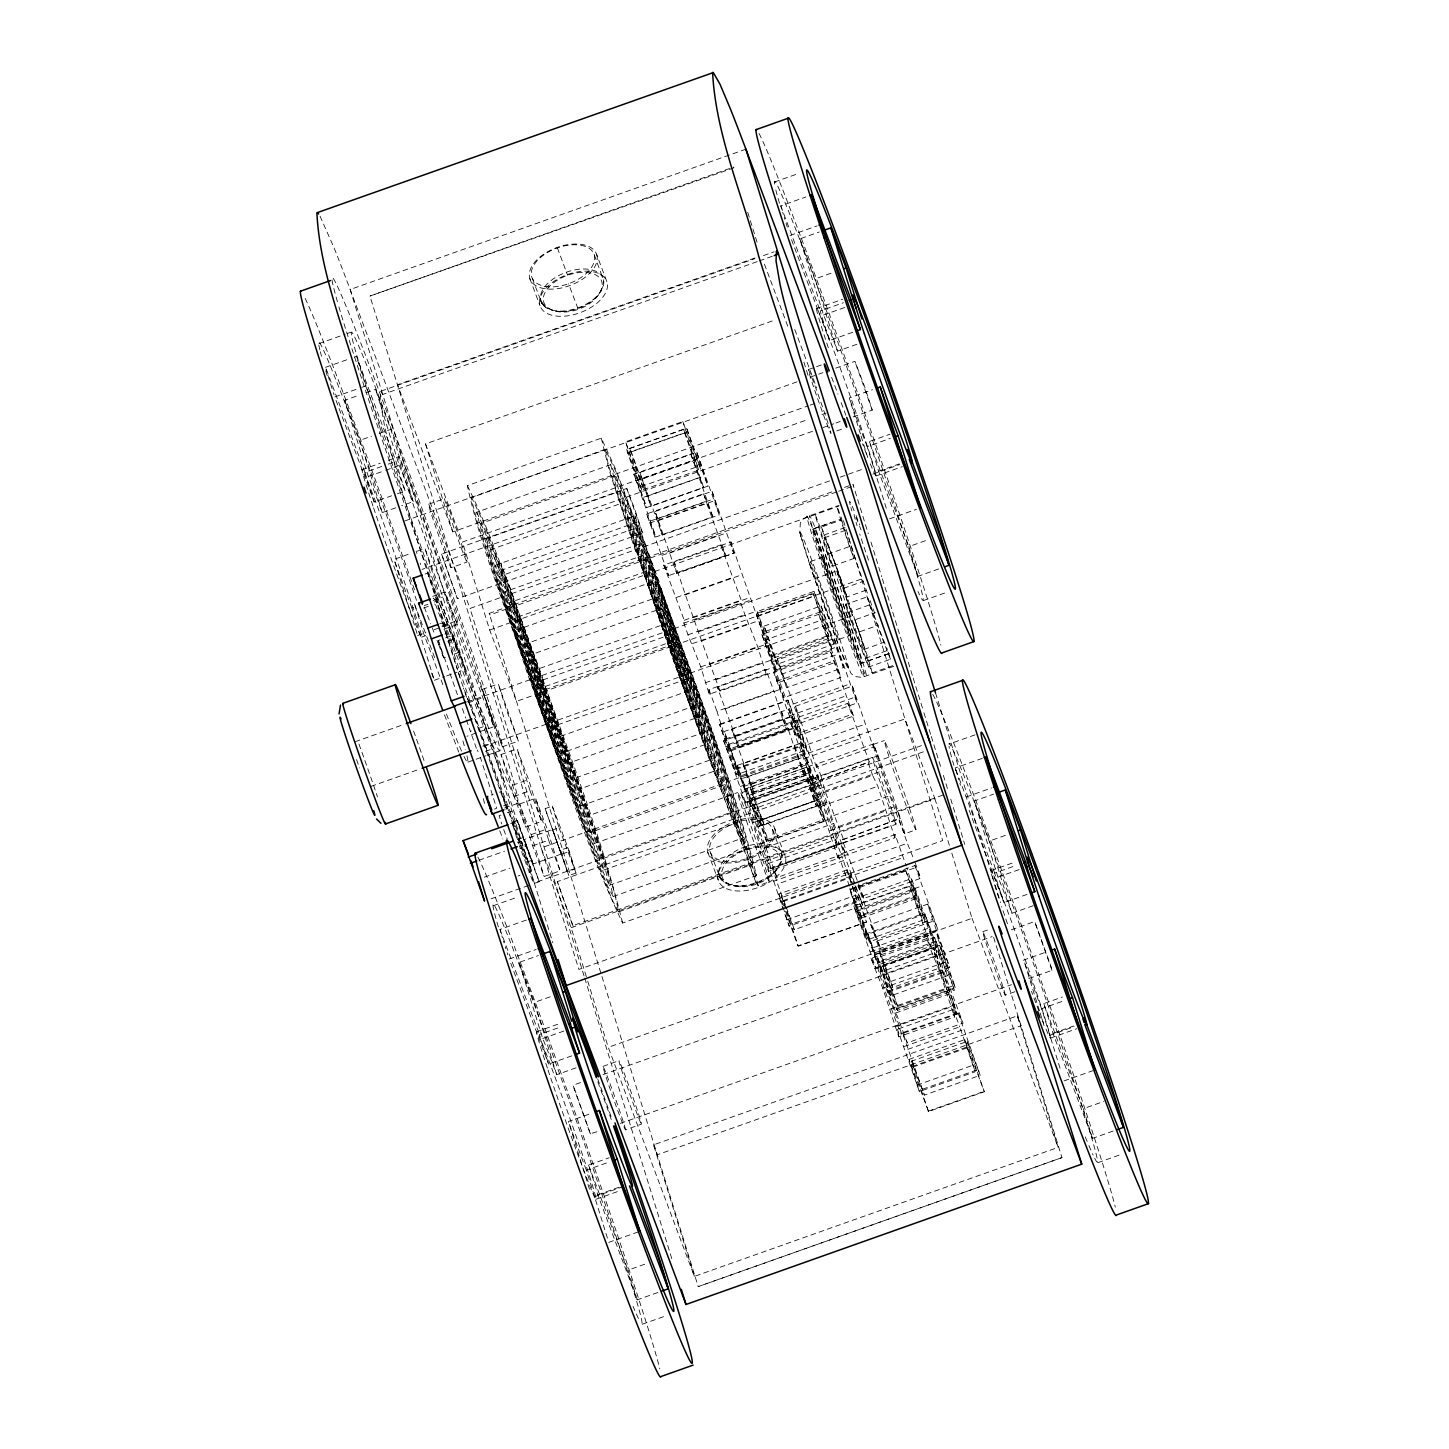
<?xml version="1.0" encoding="UTF-8"?>
<svg xmlns="http://www.w3.org/2000/svg" width="1449" height="1449" viewBox="0 0 1449 1449"><rect width="100%" height="100%" fill="white"/><g stroke="black" fill="none" stroke-linecap="round" stroke-linejoin="round"><path stroke-width="0.75" stroke-dasharray="5 3.75" d="M700.084 716.549A72.052 1.974 70.5 0 0 695.285 698.726L668.224 620.733L648.355 570.725L514.431 618.234C530.732 676.194 551.978 734.589 575.543 790.484L709.666 742.957L700.881 712.455L676.665 641.889L650.728 571.54L638.937 544.208L648.935 579.528L676.484 659.784L705.754 739.099L719.084 769.365L701.062 709.938L657.846 587.66M441.601 554.116L457.377 598.709L642.523 533.051L635.024 510.03L626.747 488.458L441.51 554.061L457.377 598.528M539.227 881.716L525.027 843.934L519.448 845.908L533.649 883.691L539.227 881.716L517.547 820.424L511.95 822.434L518.724 843.934M517.547 820.532L525.027 843.934M561.27 854.041L533.087 864.021L528.487 852.139L524.375 839.478L552.558 829.48L561.27 854.041L552.558 829.48M533.087 864.021L524.411 839.496M626.747 488.458L642.523 533.051M836.653 570.96L852.519 615.608L836.653 570.96L468.009 701.696M696.154 705.391A60.188 1.648 70.5 0 0 692.169 690.593L667.898 620.842L652.304 581.882L518.181 629.446L544.389 709.195L571.594 779.308L705.536 731.817C688.728 672.318 667.083 612.637 642.903 555.384L508.78 602.929L517.873 634.408L542.632 706.569L569.059 778.204L581.013 805.825L564.856 751.886L523.904 635.169L504.107 583.549L495.377 565.382L508.364 610.047L542.578 709.648L578.513 806.966L594.38 843.499L582.534 800.989L546.219 694.596L506.19 586.791L494.471 557.992L489.907 550.457L504.542 600.303L542.632 711.133L579.654 811.694L599.361 858.46L733.774 811.349C717.961 744.388 690.557 679.327 668.732 613.815M700.066 716.458L677.715 658.625L657.629 597.115L674.763 641.11L690.901 690.05L556.833 737.613L541.183 696.516A34.015 0.924 70.5 0 1 537.054 684.453L532.942 670.815L666.92 623.305L674.582 643.827L540.64 691.318L536.999 682.044L670.869 634.463L674.582 643.827M873.602 743.862L873.33 747.032L816.421 767.209L816.675 764.04L873.602 743.862L890.664 795.374L900.119 818.395L842.267 839.859L863.858 898.452L920.785 878.275L914.573 861.159M895.156 834.588L894.902 837.757L837.975 857.953L838.228 854.783L895.156 834.588L906.186 865.904M656.922 586.284L633.485 528.867L499.38 576.43C524.411 663.153 555.112 749.477 590.54 832.306L724.355 784.833C710.282 725.786 686.047 668.243 666.685 610.446M571.757 779.29C554.569 719.972 533.286 660.092 508.961 602.875M536.891 682.044L552.957 726.51L686.935 678.929L661.903 608.707L676.574 654.459L696.118 705.301L562.357 752.828M670.833 634.463L686.935 678.929M709.249 694.234L708.996 689.615L765.905 669.438L766.159 674.039L709.249 694.234L700.773 666.884L687.985 634.807L683.874 623.142L684.236 620.281L663.769 565.128L720.678 544.933L725.768 555.456L667.5 576.032M766.159 674.039L757.682 646.707L744.895 614.611L740.801 602.947L741.163 600.103L720.678 544.933M643.591 542.832L615.916 469.784L601.281 438.159L467.357 485.65C481.068 549.551 507.657 611.369 527.49 673.857C558.716 756.903 584.4 843.046 622.617 923.049L756.559 875.54C729.155 766.358 685.938 660.436 648.663 554.025M641.563 537.416L616.495 472.881L605.247 449.317L608.326 464.731L621.947 508.907L674.02 662.03L732.488 820.478L750.165 863.821L756.722 875.413M814.048 591.373L828.9 636.31L771.973 656.506L757.121 611.55L814.048 591.373L833.899 644.135L776.972 664.33L757.121 611.55M939.604 945.309L954.438 990.247L897.511 1010.442L882.676 965.487L939.604 945.309L955.108 987.765L898.199 1007.961L882.676 965.487M556.923 737.668L540.821 688.601L523.687 644.606L543.773 706.134L566.124 763.949M690.901 690.05L675.125 649.025A34.015 0.924 70.5 0 1 670.996 636.944L666.92 623.305M552.957 726.51L540.948 689.941L527.653 655.781L543.773 705.174L562.176 752.792A60.188 1.648 70.5 0 0 558.227 738.084L533.957 668.333L518.217 629.355M652.485 571.794L631.601 517.945L623.939 502.386L638.466 552.793L674.763 658.571L713.578 764.203L733.774 811.349M594.38 843.499L728.304 796.008C712.256 730.042 685.902 665.761 663.425 601.498M590.54 832.306L577.39 786.626L544.263 690.086M837.975 857.953L820.913 806.441L811.44 783.402L869.309 761.957L847.719 703.345L790.792 723.54L812.382 782.134M811.44 783.402L869.309 761.957M842.267 839.859L900.119 818.395M835.747 368.118L854.946 361.308L864.582 386.43L872.262 410.085L853.008 416.95M923.339 751.832L557.34 881.626L572.753 925.657L943.371 794.958M573.116 926.273L557.34 881.626M596.861 1131.741L590.323 1133.806L574.166 1089.068L573.206 1085.174L581.719 1082.168M590.467 1134.006L573.206 1085.174M1011.311 929.805L1034.713 921.51L1051.014 966.447L1051.974 970.341L1026.453 979.397M622.617 923.049C596.789 818.45 554.895 717.02 519.666 614.974M605.247 449.317L471.052 497.804L477.826 523.995L494.598 576.539L545.059 722.526L595.738 859.42L612.565 900.662L618.651 911.874L614.521 892.53L597.386 837.794L542.614 678.567M618.651 911.874L752.592 864.383C729.843 770.669 692.024 679.835 661.161 588.222M601.281 438.159L609.286 470.545L635.876 552.16M638.937 544.208L504.813 591.79L514.993 627.019L542.542 707.275L571.812 786.608L584.961 816.982L581.411 801.732L567.12 757.447L525.281 638.9M648.029 557.322L624.501 496.518L614.666 475.833L480.488 523.669L497.858 583.241L542.614 714.357L591.88 847.647L607.511 886.009L613.199 896.533L607.729 872.878L586.591 806.912L522.401 624.845M613.199 896.533L747.141 849.023C722.834 752.882 685.123 659.223 651.996 565.49M581.158 805.789L715.118 758.225L704.649 722.055L676.556 640.241L646.308 557.05L629.518 517.691L640.204 556.108L674.89 657.592L712.437 759.475L728.449 795.972M514.413 632.615C545.078 717.056 571.558 803.869 609.25 885.357C592.007 811.675 561.85 740.24 538.086 668.17M609.25 885.357L743.174 837.866C721.33 749.495 685.938 663.696 656.343 577.336M668.243 611.46L627.689 502.857L610.699 464.676L476.612 512.258L484.691 543.574L512.638 628.522M610.699 464.676L618.632 496.065L646.58 581.013M614.666 475.833C650.601 602.15 695.574 728.05 747.141 849.023M665.942 607.439L634.789 524.266L620.118 491.193L486.031 538.738L489.708 554.822L501.698 593.039L542.596 712.02L585.197 827.307L603.798 870.016L599.143 849.784L580.85 792.675L527.056 639.933M603.798 870.016L737.722 822.525C718.161 742.721 686.21 665.037 659.078 587.207M599.832 858.859C582.896 788.238 554.134 719.61 530.895 650.529M620.118 491.193C651.778 603.327 692.459 714.9 737.722 822.525M812.563 529.139L830.748 522.709M642.903 555.384C662.284 623.939 687.134 692.423 714.937 758.334M889.251 653.499L860.181 663.787A71.454 1.956 70.5 0 1 822.181 561.415A71.454 1.956 70.5 0 1 826.763 564.204A71.454 1.956 70.5 0 1 860.181 663.787M893.798 666.323L861.847 677.444L854.892 676.448L851.07 673.55L839.931 648.826L812.78 573.424L799.812 532.399L800.319 522.926L803.362 518.833L807.22 516.605L839.152 505.284M745.891 149.175L350.151 289.51L552.866 942.81M843.427 520.698L942.683 840.583L578.857 969.417L369.93 296.049L733.683 167.052M733.973 167.794L369.93 296.049M318.943 343.576L345.116 334.302M347.126 333.578L351.165 332.147M774.49 182.031L798.653 173.463M325.536 367.322L346.818 359.769M354.552 357.015L356.49 356.345L395.994 461.416A88.914 2.427 70.5 0 0 405.159 490.994L397.424 493.747M781.699 208.982A222.295 6.086 70.5 0 1 780.776 205.867L805.916 196.955M356.001 389.401L334.719 396.935L374.204 501.97L391.61 495.793M361.815 387.336L365.691 385.959A222.295 6.086 70.5 0 1 356.49 356.345M789.959 235.499L817.055 225.899M395.831 507.784L382.282 512.584A88.914 2.427 70.5 0 0 368.3 476.449L344.663 400.304L358.211 395.505M365.945 392.751L375.617 389.328A222.295 6.086 70.5 0 1 390.832 429.375L413.237 501.608L401.645 505.719M856.866 344.282L837.522 351.147A88.914 2.427 70.5 0 0 823.539 315.013L799.902 238.868L819.246 232.003M754.875 258.013L397.497 384.746L452.794 531.874L808.053 405.883M921.51 745.619L534.301 882.93C486.502 752.303 441.365 620.625 401.029 487.48A637.234 17.424 70.5 0 1 398.692 479.492L387.843 439.753A947.827 25.937 70.5 0 1 384.383 425.082L380.544 403.438L380.272 391.411L754.947 258.61M763.46 255.585L774.092 251.818M757.175 261.653L382.717 394.454A120.195 3.296 70.5 0 0 382.301 393.675L382.228 393.53M759.294 260.892L774.183 255.622M382.282 512.584L359.877 440.351L371.487 436.221M379.221 433.486L390.832 429.375M837.522 351.147L815.117 278.896L832.523 272.72M452.794 531.874L425.499 443.919L774.382 320.211M362.105 469.675L380.308 463.227M388.404 460.347L398.511 456.761M816.493 308.546L842.775 299.219M374.204 501.97A88.914 2.427 70.5 0 1 365.021 472.392L382.445 466.216M388.241 464.151L395.994 461.416M852.664 332.292L829.444 340.533A88.914 2.427 70.5 0 1 820.261 310.937L843.481 302.714M368.3 476.449L383.768 470.961M385.706 470.273L399.254 465.473L375.617 389.328M823.539 315.013L844.821 307.46M428.596 504.252L444.589 498.583M808.343 369.586L822.344 364.623M641.816 490.215L625.551 441.836L682.787 421.55L700.682 469.458L641.816 490.215L626.765 449.407L683.693 429.212L698.726 470.019L682.787 421.55M404.742 520.97L797.33 381.739M810.136 377.193L816.548 374.929M818.667 374.168L822.941 372.665M629.754 448.538L686.681 428.343L707.927 486.121L650.999 506.317L631.293 451.889L629.754 448.538L643.754 489.653L625.551 441.836M684.598 432.762L703.562 487.407L646.634 507.585L627.671 452.939L684.598 432.762L683.693 429.212M631.293 451.889L688.203 431.693M810.172 405.14L816.566 402.876M690.811 454.026L712.836 516.75L655.926 536.945L633.883 474.221L690.811 454.026L703.562 487.407M417.004 633.412L394.037 559.386L411.444 553.21M417.258 551.145L424.992 548.41A88.914 2.427 70.5 0 0 442.869 597.06L465.274 669.293L459.098 671.485M860.434 433.903L849.277 397.95L872.479 389.709M639.915 472.465L696.842 452.269L719.247 514.884L662.32 535.079L639.915 472.465L650.999 506.317M861.123 579.147L516.496 701.352L489.69 630.007L462.394 542.071L807.021 419.848M821.909 414.577L826.165 413.056M635.948 480.887L692.876 460.691M642.523 478.967L699.45 458.772M641.219 486.538L698.798 466.161M812.454 431.331L422.021 569.421M823.123 427.546L833.791 423.76M835.928 422.999L840.203 421.478M490.142 549.841L624.066 502.35M425.01 574.021L427.727 573.061L453.139 639.371A128.472 3.514 70.5 0 1 458.192 652.702L450.947 655.274M643.628 497.279L700.555 477.101M646.815 496.355L703.743 476.16M451.037 567.736A33.689 0.924 70.5 0 0 435.352 520.934A33.689 0.924 70.5 0 0 433.088 519.322A33.689 0.924 70.5 0 0 451.037 567.736L467.031 562.067A33.689 0.924 70.5 0 0 451.327 515.264A33.689 0.924 70.5 0 0 449.063 513.652A33.689 0.924 70.5 0 0 467.031 562.067M836.779 430.933L844.767 428.107M495.594 565.201L634.861 515.826L647.268 549.207M663.769 565.128L668.84 575.651L646.598 513.978L703.508 493.783L712.836 516.75M655.147 511.479L712.057 491.283L733.629 553.174L676.701 573.351L655.147 511.479L662.32 535.079M513.326 596.698L502.912 569.729L636.854 522.22L634.861 515.826M432.69 596.39L445.06 591.989L484.564 697.06A222.295 6.086 70.5 0 1 493.765 726.746L466.94 736.255M938.68 568.95L918.05 576.285L878.565 471.251A88.914 2.427 70.5 0 0 869.346 441.528L889.976 434.211M650.764 520.916L707.692 500.72M656.198 519.322L713.125 499.126M649.623 523.161L706.551 502.984L725.768 555.456M433.668 678.15L411.914 608.037L415.772 606.66M433.197 600.484L442.869 597.06M658.589 520.553L715.498 500.358M886.263 508.201L867.136 446.6L890.356 438.359M424.285 605.591L427.908 604.305M434.247 602.059L436.982 601.081A128.472 3.514 70.5 0 1 438.141 602.875L434.501 604.161M423.615 608.019L429.067 606.08M584.056 975.901L470.019 608.417L829.589 480.905M840.221 477.138L863.622 468.842M439.717 623.849L442.434 622.889L434.863 602.73M441.909 626.095L454.298 621.712A88.914 2.427 70.5 0 0 445.06 591.989M878.565 471.251L899.213 463.915M417.656 635.531L425.915 632.597M434.175 629.681L440.369 627.489M442.434 626.747L448.61 624.555L424.992 548.41M872.896 474.095L899.72 464.568M421.677 637.107L425.734 635.658M443.937 629.21L458.083 624.193M876.065 475.96L902.347 466.632M993.616 937.322L1061.972 1157.606L698.219 1286.603L489.201 613.398L833.827 491.193M844.459 487.425L848.716 485.904M836.544 491.99L489.798 614.956L489.201 613.398M838.663 491.229L851.432 486.701M661.994 555.329L718.921 535.134M669.203 553.228L726.13 533.033M444.952 634.01L445.857 633.702A128.472 3.514 70.5 0 1 442.434 622.889M445.495 657.212L443.684 657.864L438.304 640.512L440.116 639.86M445.567 637.922L452.812 635.35L484.89 726.13A128.472 3.514 70.5 0 1 490.885 743.192L493.674 748.481L513.616 810.534A128.472 3.514 70.5 0 1 517.039 821.348L526.349 846.144L520.01 848.408M437.037 640.367L438.63 644.515L440.442 643.881M447.705 641.309L453.139 639.371M676.701 573.351L674.057 562.121L730.984 541.944C745.891 585.36 760.725 627.87 777.008 670.887L774.255 667.011L717.327 687.188L738.936 746.271L795.863 726.076L774.255 667.011M489.69 630.007L838.554 506.299M830.639 652.032L853.552 716.06L796.624 736.255L773.712 672.227L783.873 697.675L840.8 677.498L830.639 652.032L720.081 691.064C705.21 651.633 691.318 612.764 678.041 572.953L734.969 552.775M814.139 528.595L841.706 518.814L837.16 506.752A85.056 2.318 70.5 0 0 849.476 546.563L853.95 558.463L832.052 566.233L827.578 554.315A85.056 2.318 70.5 0 1 815.262 514.522L819.79 526.585A71.454 1.956 70.5 0 0 832.052 566.233M866.085 590.196L846.922 597.006A71.454 1.956 70.5 0 0 823.901 535.061L821.42 527.038L841.941 519.756M823.901 535.061L845.799 527.291M523.65 644.624L657.574 597.133M824.3 537.833L846.633 529.917M434.32 680.269L444.644 676.611M446.709 675.886L457.033 672.227M889.559 518.833L916.384 509.323M676.321 597.477L733.23 577.282M684.653 595.032L741.58 574.855M527.78 655.908L661.722 608.399M827.578 554.315L849.476 546.563M810.498 561.578L822.471 557.34M482.3 689.633L502.586 747.249L481.974 689.452L498.293 683.964L518.579 741.58L506.643 710.481L498.293 683.964M684.236 620.281L741.163 600.103M692.876 617.781L749.803 597.586M683.874 623.142L740.801 602.947M695.013 619.9L751.94 599.705M467.683 701.352L469.259 702.928A128.472 3.514 70.5 0 0 474.258 717.146M355.077 741.743L404.09 724.373M468.045 702.928L484.564 697.06M918.05 576.285A222.295 6.086 70.5 0 0 908.849 546.599L927.414 540.006M687.985 634.807L744.895 614.611M699.161 631.529L756.088 611.351M540.64 691.318L539.934 688.366L673.857 640.875M757.972 612.873L814.899 592.677M813.378 593.855L832.306 650.021L775.378 670.199L756.45 614.032L813.378 593.855L828.9 636.31M756.976 616.549L813.903 596.354M846.922 597.006L844.151 588.113L863.314 581.321M692.459 643.61L749.387 623.414M701.189 641.056L758.099 620.878M764.148 626.077L821.076 605.899L843.499 667.518L786.572 687.714L764.148 626.077L776.972 664.33M476.359 748.354A128.472 3.514 70.5 0 0 470.364 731.274L471.287 730.948M478.532 728.376L484.89 726.13M766.267 631.094L823.195 610.898M888.328 652.141L890.537 659.241L868.639 667.011A85.056 2.318 70.5 0 1 847.955 612.547L845.455 604.523L867.353 596.753A71.454 1.956 70.5 0 0 887.422 649.569M783.873 697.675L761.884 634.499L818.812 614.304L832.306 650.021M763.714 640.567L820.641 620.389L818.812 614.304M847.955 612.547L869.853 604.776L867.353 596.753M700.773 666.884L757.682 646.707M709.394 664.366L766.322 644.189M482.716 746.09L490.885 743.192M370.944 786.39L419.938 769.021M483.875 746.344L852.519 615.608M892.693 665.652L872.153 672.934L867.679 661.034A71.454 1.956 70.5 0 0 854.856 619.846L875.377 612.565M485.506 751.361L493.674 748.481M502.26 746.815L518.235 741.145M467.882 762.138L485.995 755.708M488.005 754.983L500.086 750.709M923.411 600.574L947.574 592.007M772.299 655.292L829.226 635.115M501.064 754.549L517.039 748.879L528.577 779.544L541.564 821.42L525.57 827.089L514.051 796.425L501.064 754.549L512.584 785.213L525.57 827.089M773.983 657.937L830.893 637.741M705.138 682.859L762.047 662.682M716.114 679.653L773.042 659.476M777.352 658.715L834.28 638.538L857.083 702.982L800.156 723.16L777.352 658.715L786.572 687.714M773.005 661.505L829.933 641.327M872.153 672.934A85.056 2.318 70.5 0 0 859.384 631.909L878.547 625.117M838.102 639.625A41.46 1.141 70.5 0 0 819.409 583.567A41.46 1.141 70.5 0 0 815.624 578.731A41.46 1.141 70.5 0 0 838.102 639.625L850.219 635.459M780.54 666.92L837.468 646.743M781.21 674.346L838.12 654.151M863.966 649.442L884.252 642.233M776.664 681.284L833.592 661.088M779.037 682.352L835.964 662.175L820.641 620.389M566.324 763.967L700.265 716.476M868.639 667.011L865.886 658.118L887.784 650.366M729.408 749.042L724.446 731.437L781.355 711.26L786.318 728.865L729.408 749.042L725.659 738.972L716.947 711.296L773.857 691.119L765.905 669.438M724.808 709.014L781.717 688.818M512.584 785.213L528.577 779.544M867.679 661.034L889.577 653.264M491.302 795.048L493.113 794.414M499.452 792.168L501.282 791.516A128.472 3.514 70.5 0 0 506.335 804.847L531.747 871.157L529.012 872.135M514.051 796.425L530.044 790.756L517.039 748.879M719.573 724.301L787.948 700.048L807.491 752.212L739.099 776.465L719.573 724.301L736.599 774.69L804.992 750.437L787.948 700.048M720.008 724.609L788.383 700.356M494.544 809.031L496.355 808.397M503.618 805.825L506.335 804.847M792.947 704.123L849.875 683.946M504.614 808.017L518.706 803.018M519.63 803.96L535.623 798.29L547.142 828.955L560.129 870.831L544.154 876.5L532.634 845.836L519.63 803.96L531.167 834.624L544.154 876.5M505.755 809.194L506.661 808.868L501.282 791.516M800.156 723.16L795.465 706.261L852.374 686.065L873.33 747.032M788.564 709.141L810.969 772.045L754.041 792.241L731.654 729.336L788.564 709.141L795.863 726.076M500.919 815.026L499.108 815.678A128.472 3.514 70.5 0 1 501.734 823.956M507.259 812.78L513.616 810.534M789.796 715.788L846.723 695.611M725.659 738.972L782.569 718.795L773.857 691.119M735.512 736.11L792.44 715.915M792.06 716.512L814.121 778.856L745.746 803.09L723.667 740.747L792.06 716.512L804.992 750.437M816.421 767.209L799.395 716.857L856.323 696.679M545.132 808.651L552.286 806.115L569.33 851.451L576.032 873.059L568.877 875.594L545.132 808.651L568.877 875.594M728.684 744.315L797.059 720.062L819.029 782.333L750.654 806.586L728.684 744.315L739.099 776.465M725.496 746.67L793.871 722.417M510.682 823.593L517.746 821.221M511.968 822.398L512.729 824.3L518.325 822.308M731.328 749.586L788.238 729.39L803.597 774.201L746.67 794.396L724.446 731.437M737.722 747.72L794.65 727.525M731.202 750.727L799.594 726.474M794.595 734.679L851.505 714.502M517.275 839.696L522.872 837.703M531.167 834.624L547.142 828.955M584.961 816.982L719.066 769.437M551.834 830.277L558.988 827.741L552.286 806.115M517.71 842.648L521.332 841.362A128.472 3.514 70.5 0 0 522.491 843.137L526.349 846.144M737.432 765.344L794.36 745.148L814.338 801.043L816.421 806.024L803.742 768.115L822.76 819.862L823.702 821.511L808.687 778.113L825.042 821.13L766.775 841.706L746.815 788.31L759.511 826.22L757.41 821.239L737.432 765.344L746.67 794.396M799.794 743.572L820.985 804.702L764.076 824.879L742.884 763.75L799.794 743.572L810.969 772.045M519.774 844.097L522.491 843.137M735.132 768.803L803.507 744.551M478.913 860.289L504.506 851.197M736.001 769.401L804.376 745.166M808.053 744.369L864.981 724.192M532.634 845.836L548.61 840.166L535.623 798.29M742.649 778.348L799.558 758.153M746.996 777.062L803.923 756.885M804.231 758.552L861.141 738.356M484.274 877.206L509.885 868.132M532.526 860.09L526.947 862.083L512.729 824.3M740.258 786.499L808.633 762.265M743.609 786.517L800.536 766.322M751.47 784.217L808.397 764.04M744.152 789.27L812.545 765.036M562.176 853.986L569.33 851.451M766.775 841.706L751.759 798.308L768.115 841.308L767.825 839.478L750.002 787.387L806.93 767.191L820.985 804.702M726.583 796.479L737.74 792.531M873.204 744.478L884.361 740.53M768.531 871.429L767.227 863.894L835.62 839.659L836.906 847.176L768.531 871.429L752.52 822.833L740.819 793.001L809.194 768.749L814.121 778.856M518.126 875.993L519.956 875.341M749.894 795.012L806.803 774.835M751.832 794.45L808.759 774.255L806.93 767.191M750.654 806.586L749.35 799.069L817.725 774.817L833.755 823.412L845.455 853.244L777.081 877.496L772.154 867.39L840.529 843.137L845.455 853.244M751.759 798.308L809.339 777.932M747.104 801.768L872.407 757.32M744.206 802.855L812.581 778.62L820.895 798.58L836.906 847.176M843.209 838.591L825.042 791.136L820.985 776.012L877.913 755.817M490.994 898.815L529.374 885.212M777.081 877.496L757.972 826.709L753.009 809.122L821.384 784.869M493.366 905.679L517.528 897.112M975.086 734.842L948.914 744.116A222.295 6.086 70.5 0 1 1039.078 979.633A222.295 6.086 70.5 0 1 1092.419 1153.621M825.042 791.136L881.97 770.959M815.715 795.555L872.642 775.378L877.84 786.246L894.902 837.757M752.52 822.833L820.895 798.58M757.41 821.239L814.338 801.043M762.572 819.736L819.482 799.54M757.972 826.709L826.347 802.456M820.913 806.441L877.84 786.246M500.883 932.522A222.295 6.086 70.5 0 1 499.959 929.425L527.056 919.807M982.277 758.37L955.199 767.97A222.295 6.086 70.5 0 0 956.612 772.715M833.736 815.552L890.664 795.374M765.833 840.058L824.753 819.283L808.759 774.255M759.928 843.789L828.303 819.536M765.362 847.665L833.755 823.412M838.935 826.437L895.862 806.242M829.607 830.857L886.516 810.661M571.16 927.722L934.913 798.725L904.937 718.921L541.165 847.937L571.16 927.722L587.062 978.981M764.873 861.376L833.266 837.124M509.16 959.039L536.239 949.439M966.32 796.914L991.478 788.002M833.664 845.981L890.574 825.803M773.694 867.625L842.068 843.39M770.777 868.73A35.537 0.978 70.5 0 0 754.223 819.355A35.537 0.978 70.5 0 0 751.832 817.653A35.537 0.978 70.5 0 0 770.777 868.73L896.08 824.3A35.537 0.978 70.5 0 0 879.525 774.925A35.537 0.978 70.5 0 0 877.134 773.223A35.537 0.978 70.5 0 0 896.08 824.3M576.068 1067.822L556.724 1074.687A88.914 2.427 70.5 0 0 542.723 1038.553L519.086 962.408L538.448 955.543M1033.228 905.697L1011.945 913.25A88.914 2.427 70.5 0 0 997.963 877.116L974.326 800.971L993.67 794.106M758.135 885.774A47.382 1.304 70.5 0 0 736.056 819.935A47.382 1.304 70.5 0 0 732.886 817.671A47.382 1.304 70.5 0 0 758.135 885.774L769.292 881.807A47.382 1.304 70.5 0 0 747.231 815.986A47.382 1.304 70.5 0 0 744.043 813.722A47.382 1.304 70.5 0 0 769.292 881.807M904.756 833.773A47.382 1.304 70.5 0 0 882.676 767.934A47.382 1.304 70.5 0 0 879.489 765.67A47.382 1.304 70.5 0 0 904.756 833.773L915.913 829.824A47.382 1.304 70.5 0 0 893.834 763.985A47.382 1.304 70.5 0 0 890.664 761.721A47.382 1.304 70.5 0 0 915.913 829.824M767.227 863.894L773.73 881.209L842.104 856.957L857.591 901.93L789.198 926.165L783.8 911.204M785.394 904.955L777.624 883.981L846.017 859.728L840.529 843.137M850.418 863.441L907.346 843.264L913.776 859.166M782.261 904.737L778.783 894.033L847.158 869.78L853.171 884.977M854.838 888.038L866.701 921.944L798.308 946.197L781.283 895.808L849.657 871.555L854.222 883.528M849.259 886.082L846.596 877.623L903.524 857.428M778.783 894.033L781.899 901.079L850.273 876.826M782.75 901.695L851.124 877.442L849.657 871.555M914.935 865.56L937.865 929.588L880.938 949.765L858.025 885.737L914.935 865.56L920.785 878.275M905.571 869.889L922.596 920.26L866.81 940.057L849.784 889.668L905.571 869.889L925.096 922.053L914.681 889.903L858.895 909.682L869.309 941.832L932.54 919.445L927.686 904.122L870.758 924.317L892.765 987.494L949.693 967.316L932.54 919.445M849.784 889.668L906.005 870.197M556.724 1074.687L534.301 1002.454L551.707 996.278M1011.945 913.25L989.54 841L1006.946 834.823M860.054 887.313L916.982 867.118M786.68 919.771L855.055 895.518M854.475 898.833L911.403 878.637L918.63 897.674L934.207 943.082L877.279 963.277L854.475 898.833L859.185 915.732L916.112 895.554L911.403 878.637M860.76 899.575L862.59 905.48L794.215 929.733L792.386 923.828L860.76 899.575L846.017 859.728M859.185 915.732L855.254 905.136L912.164 884.941L906.839 868.023M909.664 886.335L931.743 948.678L875.957 968.457L853.878 906.114L909.664 886.335L922.596 920.26M864.854 906.205L921.781 886.009M855.707 912.037L911.493 892.24M861.412 916.094L917.199 896.297L936.652 952.174L880.865 971.953L858.895 909.682M536.547 1031.779L560.799 1023.175M990.917 870.65L1015.188 862.028M861.702 917.869L918.63 897.674M571.848 1055.85L548.628 1064.073A88.914 2.427 70.5 0 1 539.463 1034.495L560.745 1026.943M1027.087 894.395L1003.867 902.636A88.914 2.427 70.5 0 1 994.684 873.059L1015.966 865.506M785.521 911.258L797.892 945.889L866.701 921.944M542.723 1038.553L564.005 1031M997.963 877.116L1019.245 869.563M865.343 934.152L921.129 914.373M850.219 889.976L866.212 934.768L925.005 914.084L947.411 975.72L890.501 995.916L868.078 934.279L877.279 963.277M877.985 940.709L934.895 920.532M873.439 947.646L930.367 927.469M870.469 951.866L926.255 932.087M694.379 1276.388L653.553 1144.855L1017.325 1015.858L1058.132 1147.391L694.379 1276.388L608.272 1047.319L972.044 918.322L951.486 852.121M898.199 1007.961L879.271 951.794L936.181 931.598L949.693 967.316M874.363 954.637L930.149 934.859M874.109 955.072L931.019 934.877M898.742 1036.796L897.438 1029.261L953.225 1009.482L954.529 1016.999L898.742 1036.796L882.731 988.2L871.03 958.35L926.817 938.572L931.743 948.678M890.501 995.916L877.677 957.662L934.605 937.485L954.438 990.247M881.644 960.488L938.572 940.292L936.181 931.598M880.865 971.953L879.561 964.436L937.594 943.879M874.417 968.222L930.204 948.443L938.517 968.421L954.529 1016.999M882.35 966.7L939.278 946.505M603.019 1066.355L619.013 1060.686M982.784 931.689L990.772 928.863M939.006 954.71L943.951 972.279L963.078 1023.085L907.291 1042.863L888.183 992.076L883.22 974.489L939.006 954.71L935.348 944.639L936.652 952.174M602.983 1074.615L992.167 936.597M890.936 981.426L947.863 961.23M882.731 988.2L938.517 968.421M888.382 990.899L945.309 970.721M888.183 992.076L943.951 972.279M589.471 1189.176L568.461 1121.49L591.681 1113.249M1039.44 1010.804L1023.7 960.053L1046.902 951.812M897.674 1005.443L954.601 985.266L938.572 940.292M890.139 1009.156L945.925 989.359M877.677 957.662L896.677 1009.12L953.605 988.942M895.573 1013.014L951.359 993.235M620.244 1123.446L1011.565 984.668M895.084 1026.725L950.87 1006.946M625.461 1129.84A33.689 0.924 70.5 0 0 609.775 1083.037A33.689 0.924 70.5 0 0 607.511 1081.425A33.689 0.924 70.5 0 0 625.461 1129.84L641.454 1124.17A33.689 0.924 70.5 0 0 625.751 1077.368A33.689 0.924 70.5 0 0 623.487 1075.756A33.689 0.924 70.5 0 0 641.454 1124.17M1005.208 995.173A33.689 0.924 70.5 0 0 989.522 948.371A33.689 0.924 70.5 0 0 987.258 946.758A33.689 0.924 70.5 0 0 1005.208 995.173L1015.206 991.623M958.133 1012.978L980.212 1075.321L924.426 1095.1L902.365 1032.757L958.133 1012.978L963.078 1023.085M903.904 1032.992L959.691 1013.213M903.941 1046.576L959.727 1026.798L975.195 1071.753L919.409 1091.532L897.438 1029.261M907.835 1049.348L963.621 1029.569M657.882 1292.508L637.234 1299.825L597.767 1194.791A88.914 2.427 70.5 0 0 588.529 1165.068L609.178 1157.751M1113.122 1131.053L1092.474 1138.389L1052.988 1033.354A88.914 2.427 70.5 0 0 1043.769 1003.632L1062.352 997.039M607.439 1238.134L586.338 1170.14L607.62 1162.587M1060.034 1068.185L1041.577 1008.703L1064.78 1000.462M908.994 1059.382L964.78 1039.603L984.306 1091.767L928.519 1111.546L908.994 1059.382L919.409 1091.532M928.519 1111.546L911.493 1061.175L967.28 1041.378L980.212 1075.321M912.109 1066.446L967.878 1046.667M912.961 1067.062L968.747 1047.283L967.28 1041.378M597.767 1194.791L620.462 1186.731M1052.988 1033.354L1073.637 1026.037M594.144 1196.91L623.052 1186.659M1049.384 1035.455L1074.144 1026.671M916.891 1085.138L972.677 1065.341M596.119 1199.211L620.371 1190.589M1050.489 1038.064L1076.77 1028.736M922.596 1089.195L978.383 1069.416M928.103 1111.238L983.889 1091.459M608.761 1242.373L639.715 1231.396M1063.983 1080.936L1092.872 1070.684M637.234 1299.825A222.295 6.086 70.5 0 0 628.033 1270.139L646.598 1263.564M1092.474 1138.389A222.295 6.086 70.5 0 0 1083.272 1108.702L1103.903 1101.385M642.305 1324.223L666.449 1315.674M1097.853 1162.678L1121.997 1154.11M900.988 1034.097L901.387 1033.988A35.537 0.978 70.5 0 0 884.759 984.596A35.537 0.978 70.5 0 0 882.387 982.893A35.537 0.978 70.5 0 0 901.332 1033.97M532.942 670.815L539.934 688.366M575.543 790.484C556.615 723.413 532.254 656.216 505.013 591.717M633.485 528.867C657.882 615.408 689.416 701.696 724.355 784.833M499.434 576.376L507.385 593.257L524.23 637.089M648.355 570.725C664.656 628.703 685.957 687.08 709.485 742.975M652.304 581.882C666.486 632.307 685.051 683.167 705.536 731.817M752.592 864.383C707.166 765.271 674.926 659.893 637.977 557.231M467.357 485.65C496.119 543.411 514.214 606.388 537.833 666.504M471.305 496.826L482.553 520.372L507.621 584.925M436.982 601.081L433.106 598.075L434.283 601.172M743.174 837.866C705.518 756.36 679.038 669.547 648.355 585.124M476.757 512.167L490.976 543.375L526.041 636.183M480.724 523.343L494.109 552.757L530.153 647.486M486.176 538.684L506.136 585.342L544.444 689.597M541.944 303.584L545.965 307.586L541.238 301.772L540.35 298.494L541.944 303.584L531.729 276.922M720.28 878.293L724.301 882.296L719.573 876.482L718.704 873.204L720.28 878.293L710.064 851.632M514.431 618.234L534.283 668.224L561.361 746.271A72.052 1.974 70.5 0 1 566.161 764.04M541.238 301.772C556.851 324.341 604.505 306.5 603.436 279.711M719.573 876.482C735.186 899.05 782.84 881.209 781.772 854.421A33.164 18.746 -20.6 0 0 730.876 854.131A33.164 18.746 -20.6 0 0 738.519 885.846A33.164 18.746 -20.6 0 0 781.862 854.349M872.207 410.139L854.892 361.362M1051.974 970.341L1034.658 921.564M717.327 687.188L720.081 691.064M896.677 1009.12L897.511 1010.442M320.03 216.155L334.248 248.232A162.034 4.438 70.5 0 1 350.151 289.51L470.019 608.417M466.614 697.295L463.318 688.003M467.266 698.527L468.407 700.682L461.38 681.954L436.058 600.375L505.14 784.144M477.246 750.002L478.116 751.651M871.03 958.35L875.957 968.457M902.365 1032.757L907.291 1042.863M740.819 793.001L745.746 803.09M847.719 703.345L853.552 716.06M790.792 723.54L796.624 736.255M858.025 885.737L863.858 898.452M866.212 934.768L869.309 941.832M731.654 729.336L738.936 746.271M577.97 308.637L568.533 283.75M646.598 513.978L655.926 536.945M756.215 883.274L746.869 858.46M927.686 904.122L937.865 929.588M870.758 924.317L880.938 949.765M914.681 889.903L917.199 896.297M742.884 763.75L754.041 792.241M935.963 953.786L939.369 962.661M424.34 607.222L430.697 623.794M432.273 627.942L433.867 632.09M499.76 830.73L502.93 839.007M854.982 885.52L862.59 905.48M853.878 906.114L866.81 940.057M911.493 1061.175L924.426 1095.1M633.883 474.221L646.634 507.585M723.667 740.747L736.599 774.69M781.283 895.808L786.608 909.773M787.368 911.765L794.215 929.733M781.355 711.26L788.238 729.39M761.884 634.499L775.378 670.199M879.271 951.794L892.765 987.494M780.776 205.867L820.261 310.937M869.346 441.528L908.849 546.599M791.534 239.701L829.444 340.533M831.617 377.265L837.975 394.164M841.144 402.605L845.908 415.283M794.758 329.539L816.747 388.006M853.552 485.958L852.972 484.401L868.277 533.739M994.684 873.059L955.199 767.97L957.119 774.382M1043.769 1003.632L1083.272 1108.702M764.42 264.153L788.129 327.202M969.127 810.208L1003.867 902.636M1017.325 1015.858L1021.038 1025.765L657.285 1154.762L653.553 1144.855M972.044 918.322L1058.132 1147.391M1061.972 1157.606L698.219 1286.603M854.856 619.846L859.384 631.909M953.225 1009.482L959.727 1026.798M835.62 839.659L842.104 856.957M596.734 254.716A35.537 20.087 -20.6 0 1 551.671 289.148A35.537 20.087 -20.6 0 1 541.365 255.893A35.537 20.087 -20.6 0 1 596.734 254.716L606.95 281.849A35.537 20.087 -20.6 0 1 561.868 316.299A35.537 20.087 -20.6 0 1 551.562 283.044A35.537 20.087 -20.6 0 1 606.95 281.849M594.217 254.752A33.164 18.746 -20.6 0 1 552.16 286.884A33.164 18.746 -20.6 0 1 542.524 255.857A33.164 18.746 -20.6 0 1 594.217 254.752L602.223 276.542M557.412 247.906L567.61 275.256M774.726 828.502A35.537 20.087 -20.6 0 1 729.662 862.952A35.537 20.087 -20.6 0 1 719.356 829.697A35.537 20.087 -20.6 0 1 774.726 828.502L785.286 856.558A35.537 20.087 -20.6 0 1 740.222 891.008A35.537 20.087 -20.6 0 1 729.898 857.754A35.537 20.087 -20.6 0 1 785.286 856.558M772.571 829.462A33.164 18.746 -20.6 0 1 730.495 861.594A33.164 18.746 -20.6 0 1 720.878 830.567A33.164 18.746 -20.6 0 1 772.571 829.462L780.558 851.251M750.002 787.387L764.076 824.879M735.748 822.615L745.945 849.965M529.773 278.462L539.97 305.594M707.764 852.247L718.306 880.304M425.499 443.919L462.394 542.071M558.988 827.741L576.032 873.059M530.044 790.756L541.564 821.42M548.61 840.166L560.129 870.831M365.691 385.959L405.159 490.994M454.298 621.712L493.765 726.746M469.259 702.928L522.002 843.227M503.691 829.589L507.186 838.899M326.333 369.423L365.021 472.392M434.646 657.611L414.106 602.965A88.914 2.427 70.5 0 1 423.343 632.688L443.865 687.297M499.959 929.425L539.463 1034.495M588.529 1165.068L628.033 1270.139M510.736 963.241L548.628 1064.073M639.136 528.342L660.382 585.106M912.164 884.941L916.112 895.554M795.465 706.261L799.395 716.857M782.569 718.795L786.318 728.865M643.899 542.578L655.202 573.224M509.957 590.087L521.26 620.715M786.173 907.056L792.386 923.828M646.109 548.519L650.601 560.691M650.003 561.56L657.955 583.132M653.916 574.601L662.447 597.785M510.772 589.779L500.919 563.317L502.912 569.729M512.294 594.941L518.507 610.826M514.721 601.534L542.614 677.589M756.45 614.032L771.973 656.506M838.228 854.783L846.596 877.623M674.057 562.121L678.041 572.953M708.996 689.615L716.947 711.296M879.561 964.436L883.22 974.489M749.35 799.069L753.009 809.122M816.675 764.04L820.985 776.012M853.914 887.023L866.267 921.636M781.899 901.079L784.797 909.229M474.584 718.106L506.661 808.868M438.304 640.512L457.685 695.339M462.358 708.579L465.69 718.034M466.361 719.936L470.364 731.274M868.368 763.225L872.642 775.378M968.747 1047.283L984.306 1091.767M427.727 573.061L438.141 602.875M521.332 841.362L531.747 871.157M899.177 819.663L907.346 843.264M416.135 551.073L416.95 553.464M926.817 938.572L930.204 948.443M809.194 768.749L812.581 778.62M686.681 428.343L700.682 469.458M773.73 881.209L783.076 909.066M934.605 937.485L947.411 975.72M821.076 605.899L833.899 644.135M703.508 493.783L706.551 502.984M772.154 867.39L777.624 883.981M952.79 1000.607L955.471 1008.975M696.842 452.269L707.927 486.121M964.78 1039.603L975.195 1071.753M847.158 869.78L857.591 901.93M797.059 720.062L807.491 752.212M782.949 906.893L789.198 926.165M445.857 633.702L457.087 668.605M458.319 672.481L460.818 680.233M480.398 757.501L481.648 761.377M482.897 765.253L496.609 807.926M925.005 914.084L934.207 943.082M834.28 638.538L843.499 667.518M794.36 745.148L803.597 774.201M420.192 563.154L420.645 564.585M835.964 662.175L840.8 677.498M849.929 888.201L855.254 905.136M861.086 436.022L868.295 459.279M1040.11 1012.923L1044.041 1025.62M935.511 692.894L1000.589 902.582M870.976 542.107L881.698 576.666M882.369 578.821L899.793 634.97M900.463 637.125L912.526 675.995M913.196 678.168L923.248 710.553M923.919 712.709L930.62 734.317M931.29 736.472L940.673 766.702M943.353 775.342L948.044 790.466M950.725 799.105L964.799 844.459M803.905 362.105L808.578 377.12M934.913 798.725L950.834 849.983M747.738 212.333L757.936 245.026M587.733 981.118L608.272 1047.319M584.726 978.075L672.59 1261.246M488.114 706.587L491.954 718.958M452.812 635.35L458.192 652.702M712.057 491.283L719.247 514.884M852.374 686.065L857.083 702.982M799.812 532.399L800.899 536.601M626.765 449.407L627.671 452.939M730.984 541.944L733.629 553.174M954.601 985.266L955.108 987.765M817.725 774.817L819.029 782.333M824.753 819.283L825.042 821.13M890.537 659.241A85.056 2.318 70.5 0 1 869.853 604.776M821.42 527.038A85.056 2.318 70.5 0 1 844.151 588.113M853.95 558.463A71.454 1.956 70.5 0 1 841.706 518.814M865.886 658.118A71.454 1.956 70.5 0 1 845.455 604.523M851.867 510.972A85.056 2.318 70.5 0 1 850.871 507.494M850.146 504.759A85.056 2.318 70.5 0 1 854.548 511.823M856.087 515.645A85.056 2.318 70.5 0 1 859.764 525.009M868.531 560.22A71.454 1.956 70.5 0 1 859.746 534.029M857.12 525.752A71.454 1.956 70.5 0 1 856.069 522.274M855.218 519.358A71.454 1.956 70.5 0 1 858.315 522.998M859.601 526.204A71.454 1.956 70.5 0 1 861.05 529.863M874.798 613.47A59.228 1.612 70.5 0 1 869.998 600.393M867.371 593.13A59.228 1.612 70.5 0 1 847.194 532.924M413.599 731.075A63.973 1.757 70.5 0 1 424.394 761.594M358.935 744.043A63.973 1.757 70.5 0 1 377.465 796.896M356.526 759.566A52.128 1.431 70.5 0 1 359.497 767.916M438.63 644.515A128.472 3.514 70.5 0 1 443.684 657.864M759.022 133.489A277.864 7.607 70.5 0 1 853.624 381.739A277.864 7.607 70.5 0 1 940.872 645.059M774.581 184.077A222.295 6.086 70.5 0 1 855.327 391.067A222.295 6.086 70.5 0 1 921.473 598.582M919.554 594.869A222.295 6.086 70.5 0 1 917.996 591.518M779.471 203.222A222.295 6.086 70.5 0 1 775.432 188.298M787.296 227.131A222.295 6.086 70.5 0 1 786.046 223.164M784.869 219.379A222.295 6.086 70.5 0 1 784.307 217.531M783.203 213.981A222.295 6.086 70.5 0 1 782.695 212.279M799.902 238.868A222.295 6.086 70.5 0 1 815.117 278.896M867.136 446.6A88.914 2.427 70.5 0 1 849.277 397.95M817.526 313.6A88.914 2.427 70.5 0 1 852.61 402.894A88.914 2.427 70.5 0 1 869.183 461.054M866.484 454.171A88.914 2.427 70.5 0 1 862.517 443.811M828.321 347.742A88.914 2.427 70.5 0 1 818.486 317.023M458.808 752.158A277.864 7.607 70.5 0 1 444.155 713.995M305.159 298.403A277.864 7.607 70.5 0 1 414.885 590.938M483.278 798.598A277.864 7.607 70.5 0 1 485.324 806.604M337.454 301.772A277.864 7.607 70.5 0 1 442.434 566.215A277.864 7.607 70.5 0 1 497.387 756.903A277.864 7.607 70.5 0 1 338.758 306.337M466.94 755.853A222.295 6.086 70.5 0 1 464.024 756.414M461.579 751.125A222.295 6.086 70.5 0 1 445.731 712.292M327.076 375.327A222.295 6.086 70.5 0 1 325.735 370.872M321.515 356.255A222.295 6.086 70.5 0 1 320.338 351.745M319.885 349.843A222.295 6.086 70.5 0 1 416.533 600.339M462.901 740.928A222.295 6.086 70.5 0 1 465.31 749.459M433.342 677.679A222.295 6.086 70.5 0 1 430.353 669.728M334.049 394.798A222.295 6.086 70.5 0 1 333.361 392.679M332.056 388.567A222.295 6.086 70.5 0 1 325.989 368.843M344.663 400.304A222.295 6.086 70.5 0 1 359.877 440.351M465.274 669.293A222.295 6.086 70.5 0 1 448.61 624.555M411.914 608.037A88.914 2.427 70.5 0 1 394.037 559.386M399.254 465.473A88.914 2.427 70.5 0 1 413.237 501.608M477.916 857.138A277.864 7.607 70.5 0 1 572.5 1105.388A277.864 7.607 70.5 0 1 659.748 1368.707M498.347 926.889A222.295 6.086 70.5 0 1 562.737 1082.566A222.295 6.086 70.5 0 1 640.349 1322.249M638.448 1318.518A222.295 6.086 70.5 0 1 633.032 1306.346M597.694 1078.835A222.295 6.086 70.5 0 1 612.329 1120.059M507.802 954.782A222.295 6.086 70.5 0 1 507.132 952.717M505.864 948.678A222.295 6.086 70.5 0 1 505.248 946.722M504.071 942.919A222.295 6.086 70.5 0 1 503.491 941.089M502.405 937.539A222.295 6.086 70.5 0 1 501.879 935.819M519.086 962.408A222.295 6.086 70.5 0 1 534.301 1002.454M586.338 1170.14A88.914 2.427 70.5 0 1 568.461 1121.49M597.876 1081.842A88.914 2.427 70.5 0 1 612.257 1122.414M932.739 694.288A277.864 7.607 70.5 0 1 1026.616 939.785A277.864 7.607 70.5 0 1 1115.295 1207.162M1090.862 1150.108A222.295 6.086 70.5 0 1 1088.579 1144.801M1087.185 1141.504A222.295 6.086 70.5 0 1 1084.939 1136.052M953.895 765.326A222.295 6.086 70.5 0 1 952.591 760.816M951.486 756.795A222.295 6.086 70.5 0 1 949.004 746.181M960.488 785.267A222.295 6.086 70.5 0 1 959.89 783.348M958.731 779.634A222.295 6.086 70.5 0 1 958.169 777.841M974.326 800.971A222.295 6.086 70.5 0 1 989.54 841M1041.577 1008.703A88.914 2.427 70.5 0 1 1023.7 960.053M992.909 879.126A88.914 2.427 70.5 0 1 1020.042 945.255A88.914 2.427 70.5 0 1 1048.949 1035.781M1047.971 1033.662A88.914 2.427 70.5 0 1 1045.327 1027.413M1043.606 1023.157A88.914 2.427 70.5 0 1 1041.632 1018.14M1038.806 1010.804A88.914 2.427 70.5 0 1 1031.471 991.297M1007.453 923.738A88.914 2.427 70.5 0 1 1001.621 906.494M998.778 897.891A88.914 2.427 70.5 0 1 994.159 883.347M830.386 430.824A33.689 0.924 70.5 0 1 817.689 398.801A33.689 0.924 70.5 0 1 810.408 374.077A33.689 0.924 70.5 0 1 829.553 427.998M380.761 391.592A230.934 6.321 70.5 0 1 382.119 393.331M956.775 1014.318L956.684 1014.372A35.537 0.978 70.5 0 1 937.829 963.241A35.537 0.978 70.5 0 1 940.22 964.925A35.537 0.978 70.5 0 1 956.775 1014.318M567.863 847.556L560.709 850.11L567.41 871.718L574.565 869.183L567.863 847.556M827.578 574.474A41.46 1.141 70.5 0 0 850.074 635.368A41.46 1.141 70.5 0 0 831.382 579.328A41.46 1.141 70.5 0 0 827.578 574.474M821.058 554.188A85.056 2.318 70.5 0 0 866.285 676.067A85.056 2.318 70.5 0 0 826.491 557.503A85.056 2.318 70.5 0 0 821.058 554.188M823.757 560.854A71.454 1.956 70.5 0 0 861.757 663.244A71.454 1.956 70.5 0 0 828.339 563.643A71.454 1.956 70.5 0 0 823.757 560.854M818.504 554.496A85.056 2.318 70.5 0 0 863.894 676.882A85.056 2.318 70.5 0 0 824.336 558.897A85.056 2.318 70.5 0 0 818.504 554.496M809.719 564.331A73.211 2.01 70.5 0 0 848.788 669.673A73.211 2.01 70.5 0 0 814.736 568.117A73.211 2.01 70.5 0 0 809.719 564.331M831.617 562.321A59.228 1.612 70.5 0 0 863.749 649.315A59.228 1.612 70.5 0 0 837.033 569.24A59.228 1.612 70.5 0 0 831.617 562.321M379.91 427.69A222.295 6.086 70.5 0 0 499.434 750.691A222.295 6.086 70.5 0 0 397.515 445.912A222.295 6.086 70.5 0 0 379.91 427.69M373.607 507.893A88.914 2.427 70.5 0 0 421.424 637.089A88.914 2.427 70.5 0 0 380.652 515.174A88.914 2.427 70.5 0 0 373.607 507.893M410.013 494.978A88.914 2.427 70.5 0 0 457.83 624.175A88.914 2.427 70.5 0 0 417.058 502.278A88.914 2.427 70.5 0 0 410.013 494.978M548.03 1069.996A88.914 2.427 70.5 0 0 595.847 1199.192A88.914 2.427 70.5 0 0 555.076 1077.277A88.914 2.427 70.5 0 0 548.03 1069.996M937.684 963.277A35.537 0.978 70.5 0 0 956.63 1014.354A35.537 0.978 70.5 0 0 940.075 964.98A35.537 0.978 70.5 0 0 937.684 963.277M820.206 793.4A35.537 0.978 70.5 0 0 839.152 844.477A35.537 0.978 70.5 0 0 822.597 795.103A35.537 0.978 70.5 0 0 820.206 793.4M740.059 886.172A30.809 17.406 -20.6 0 0 780.305 856.939A30.809 17.406 -20.6 0 0 732.959 856.721A30.809 17.406 -20.6 0 0 740.059 886.172M560.183 311.137A33.164 18.746 -20.6 0 0 603.509 279.639A33.164 18.746 -20.6 0 0 552.54 279.422A33.164 18.746 -20.6 0 0 560.183 311.137M561.723 311.463A30.809 17.406 -20.6 0 0 601.951 282.229A30.809 17.406 -20.6 0 0 554.623 282.012A30.809 17.406 -20.6 0 0 561.723 311.463"/><path stroke-width="1.5" d="M340.515 705.065L339.048 713.922M1024.733 980.393L1081.751 1164.145L686.011 1304.48L566.142 985.574L508.653 827.904L437.707 623.74L378.551 445.368A692.151 18.928 70.5 0 1 363.047 396.754C347.126 336.077 320.048 275.745 316.878 212.786L713.325 72.577L719.881 83.988L729.988 107.896A162.034 4.438 70.5 0 1 745.891 149.175L829.245 370.926M300.341 291.249L330.535 280.545M755.871 129.704L788.075 118.275M809.792 195.579L811.73 194.891L851.215 299.961A88.914 2.427 70.5 0 0 860.398 329.557L856.522 330.933M818.975 225.211L820.913 224.523A222.295 6.086 70.5 0 1 811.73 194.891M823.123 230.626L830.857 227.873A222.295 6.086 70.5 0 1 846.071 267.92L861.883 318.907M774.183 255.622L778.439 254.118A120.195 3.296 70.5 0 0 778.041 253.34L777.95 253.195M844.133 268.608L846.071 267.92M849.277 300.649L851.215 299.961M878.293 387.662L880.231 386.974A88.914 2.427 70.5 0 0 898.108 435.624L920.513 507.856A222.295 6.086 70.5 0 1 903.85 463.119L880.231 386.974M422.329 604.287L413.219 578.205L422.293 574.999M503.944 809.828L492.153 814.012L460.076 723.25A128.472 3.514 70.5 0 1 454.08 706.17L451.291 700.899L431.349 638.846A128.472 3.514 70.5 0 1 427.926 628.033L418.598 603.219L430.389 599.035M896.17 436.312L898.108 435.624M427.926 628.033L437.906 624.501M431.349 638.846L442.235 634.988M342.725 703.399L395.323 684.743M451.291 700.899L463.988 696.389M454.08 706.17L465.872 701.986M406.209 723.612L455.221 706.224M460.076 723.25L471.867 719.066M944.875 566.758L949.004 565.291A222.295 6.086 70.5 0 0 939.803 535.623L907.418 449.462M422.076 768.26L471.088 750.872M385.543 823.956L438.159 805.282M487.425 798.834L487.661 796.334M974.235 641.472L942.031 652.901A277.864 7.607 70.5 0 1 840.782 391.013A277.864 7.607 70.5 0 1 756.668 129.722M478.55 881.644L484.582 901.079L463.1 840.601L507.893 824.716M474.765 853.352L506.969 841.941M930.294 691.807L962.498 680.378M468.226 857.083L476.757 854.059M491.682 848.77L513 841.199M470.382 863.314L476.793 861.032M510.917 848.933L517.311 846.669M528.976 919.119L530.914 918.449L570.417 1023.519A88.914 2.427 70.5 0 0 579.582 1053.097L575.724 1054.474M984.215 757.682L986.153 756.994L1025.638 862.064A88.914 2.427 70.5 0 0 1034.821 891.66L1030.945 893.037M538.177 948.751L540.115 948.063A222.295 6.086 70.5 0 1 530.914 918.449M993.416 787.314L995.336 786.626A222.295 6.086 70.5 0 1 986.153 756.994M542.306 954.166L550.059 951.432A222.295 6.086 70.5 0 1 565.255 991.478L577.789 1031.833M999.484 792.042L1005.28 789.995A222.295 6.086 70.5 0 1 1020.494 830.023L1036.307 881.01M563.317 992.148L565.255 991.478M1018.556 830.712L1020.494 830.023M568.479 1024.208L570.417 1023.519M1023.719 862.753L1025.638 862.064M571.739 1028.265L573.677 1027.576M1026.979 866.81L1028.917 866.14A88.914 2.427 70.5 0 1 1033.173 876.645M595.539 1111.89L599.415 1110.514A88.914 2.427 70.5 0 0 617.292 1159.164L639.715 1231.396A222.295 6.086 70.5 0 1 623.052 1186.659L599.415 1110.514M1050.779 950.435L1054.655 949.077A88.914 2.427 70.5 0 0 1072.532 997.727L1094.937 1069.96A222.295 6.086 70.5 0 1 1078.273 1025.222L1054.655 949.077M615.354 1159.852L617.292 1159.164M1070.594 998.415L1072.532 997.727M662.012 1291.041L668.206 1288.849A222.295 6.086 70.5 0 0 658.987 1259.163L631.347 1185.626M1117.233 1129.604L1123.428 1127.394A222.295 6.086 70.5 0 0 1114.227 1097.726L1084.214 1017.868M693.129 1365.121L660.925 1376.55A277.864 7.607 70.5 0 1 559.676 1114.661A277.864 7.607 70.5 0 1 475.562 853.389M1148.659 1203.576L1116.455 1215.005A277.864 7.607 70.5 0 1 1015.206 953.116A277.864 7.607 70.5 0 1 931.109 691.825M713.325 72.577L712.6 72.45C715.788 135.409 742.866 195.742 758.769 256.419A692.151 18.928 70.5 0 0 774.273 305.033L833.447 483.405L904.393 687.551L961.882 845.22L1081.751 1164.145M776.447 251.166L776.03 260.892L780.105 284.71A947.827 25.937 70.5 0 0 783.565 299.382L794.432 339.157A637.234 17.424 70.5 0 0 796.751 347.144C837.105 480.271 882.206 611.967 930.023 742.594M376.505 818.993L380.942 823.286M418.598 603.219L419.558 603.979M317.585 212.912L318.635 213.981M413.219 578.205L416.388 586.501M419.576 594.778L422.746 603.074M493.403 814.139L498.166 826.582M820.913 224.523L860.398 329.557M949.004 565.291L909.519 460.257A88.914 2.427 70.5 0 0 909.266 459.261M995.336 786.626L1034.821 891.66M1084.74 1024.461L1123.428 1127.394M846.705 417.403L865.759 468.081L935.511 692.894M540.115 948.063L579.582 1053.097M629.5 1185.916L668.206 1288.849M468.425 854.294L463.1 840.601M470.78 860.579L473.153 866.882M830.857 227.873L853.823 301.917M1005.28 789.995L1028.917 866.14M745.891 149.175L961.882 845.22L566.142 985.574L558.1 959.618M681.32 1289.338L686.011 1304.48M550.059 951.432L571.703 1021.219M488.114 801.007L489.11 804.249M489.454 805.336L490.468 808.596M490.794 809.683L492.153 814.012M426.423 767.463A63.973 1.757 70.5 0 1 432.526 792.766A63.973 1.757 70.5 0 1 398.475 696.607A63.973 1.757 70.5 0 1 410.882 723.576M385.362 822.326A63.973 1.757 70.5 0 1 362.902 765.434A63.973 1.757 70.5 0 1 343.431 704.286M373.806 810.788A52.128 1.431 70.5 0 1 357.124 769.727A52.128 1.431 70.5 0 1 341.022 718.849M491.827 809.991A128.472 3.514 70.5 0 1 486.755 796.66M860.326 441.076A222.295 6.086 70.5 0 1 858.08 434.845M854.493 304.018A88.914 2.427 70.5 0 1 856.431 308.746M486.502 814.447A277.864 7.607 70.5 0 1 459.605 754.223M442.688 710.119A277.864 7.607 70.5 0 1 342.743 429.955A277.864 7.607 70.5 0 1 301.138 291.285M366.072 493.149A222.295 6.086 70.5 0 1 364.007 487.136M614.956 1122.939A277.864 7.607 70.5 0 1 675.542 1328.298A277.864 7.607 70.5 0 1 517.438 882.604A277.864 7.607 70.5 0 1 598.618 1076.879M614.43 1126.054A222.295 6.086 70.5 0 1 659.838 1281.858A222.295 6.086 70.5 0 1 534.174 927.505A222.295 6.086 70.5 0 1 596.952 1076.752M613.525 1126.054A88.914 2.427 70.5 0 1 625.533 1171.154A88.914 2.427 70.5 0 1 577.209 1034.858A88.914 2.427 70.5 0 1 596.372 1077.694M1040.02 1017.687A222.295 6.086 70.5 0 1 1037.756 1011.493M1083.019 1018.955A88.914 2.427 70.5 0 1 1083.961 1022.36M844.405 418.761A33.689 0.924 70.5 0 1 842.829 418.127A33.689 0.924 70.5 0 1 827.125 373.896A33.689 0.924 70.5 0 1 827.777 371.886M1018.828 980.864A33.689 0.924 70.5 0 1 1017.252 980.23A33.689 0.924 70.5 0 1 1001.567 936.018A33.689 0.924 70.5 0 1 1002.201 933.989M776.483 251.257A230.934 6.321 70.5 0 1 777.859 252.995M824.01 237.708A277.864 7.607 70.5 0 0 973.438 641.454A277.864 7.607 70.5 0 0 846.035 260.476A277.864 7.607 70.5 0 0 824.01 237.708M835.439 266.145A222.295 6.086 70.5 0 0 954.982 589.127A222.295 6.086 70.5 0 0 853.063 284.348A222.295 6.086 70.5 0 0 835.439 266.145M864.383 333.85A88.914 2.427 70.5 0 0 912.2 463.046A88.914 2.427 70.5 0 0 871.429 341.131A88.914 2.427 70.5 0 0 864.383 333.85M998.433 799.812A277.864 7.607 70.5 0 0 1147.862 1203.558A277.864 7.607 70.5 0 0 1020.458 822.579A277.864 7.607 70.5 0 0 998.433 799.812M1009.862 828.248A222.295 6.086 70.5 0 0 1129.405 1151.231A222.295 6.086 70.5 0 0 1027.486 846.47A222.295 6.086 70.5 0 0 1009.862 828.248M1038.806 895.953A88.914 2.427 70.5 0 0 1086.623 1025.149A88.914 2.427 70.5 0 0 1045.852 903.234A88.914 2.427 70.5 0 0 1038.806 895.953"/></g></svg>
